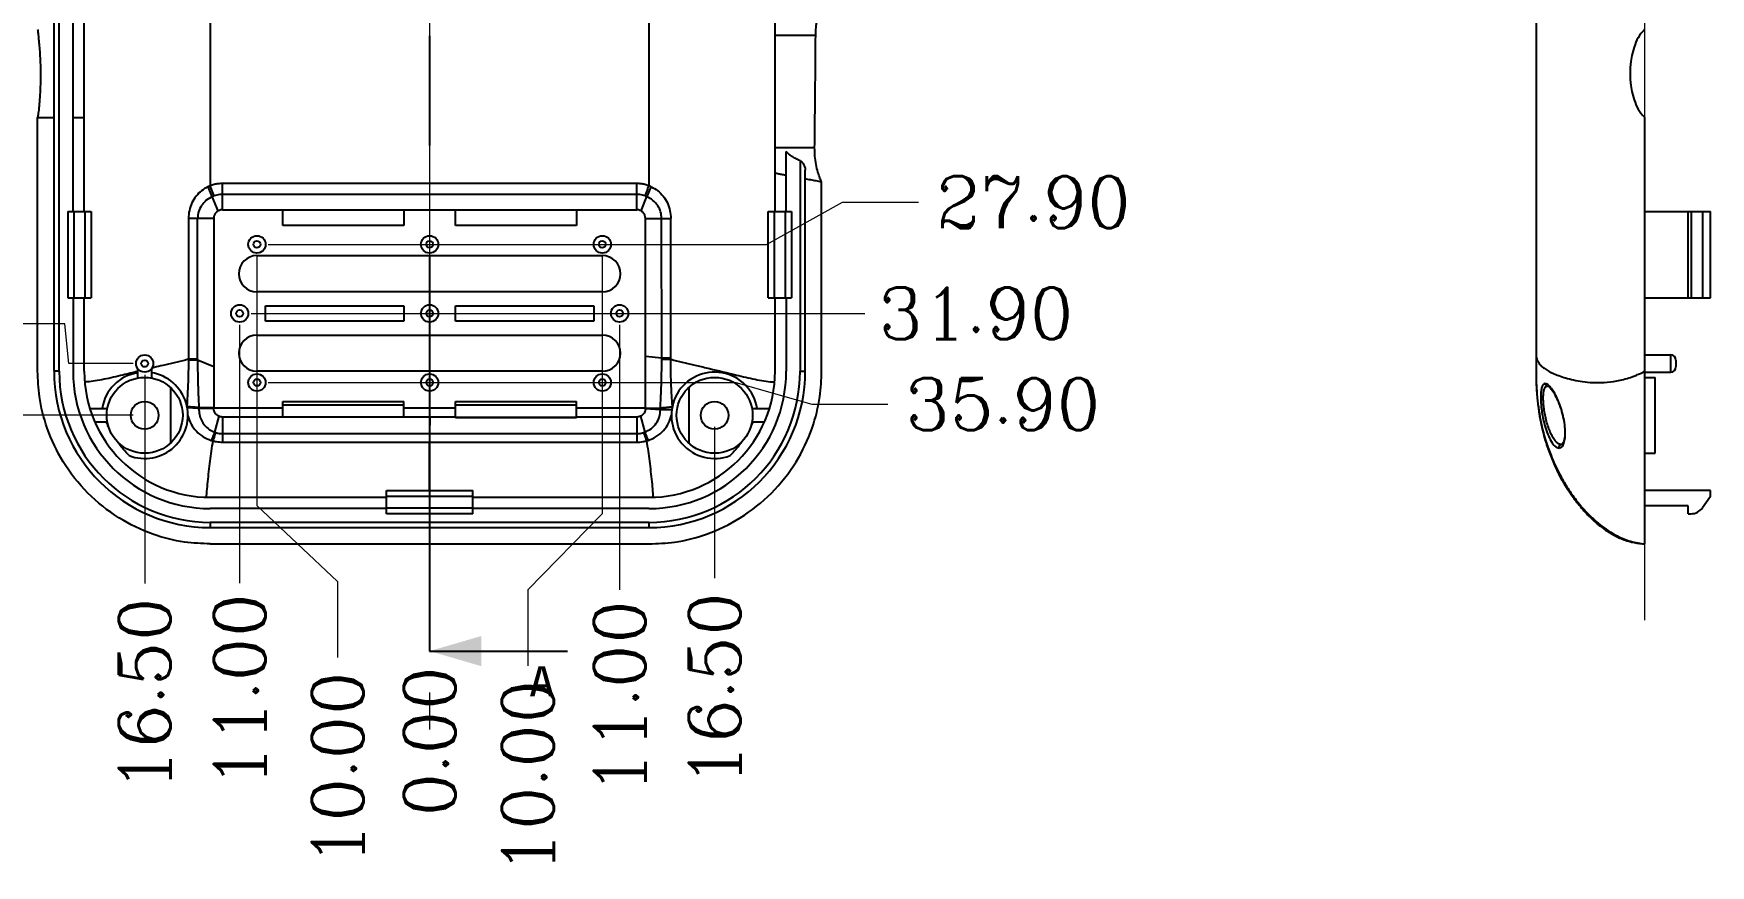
# Model space of a CAD drawing. Header units: millimetres. Extents: x -3610 to -2795, y 672 to 1276.
# Drawn here: x -3061.4 to -2964.3, y 792.9 to 841.1 of the extents above; entities that cross this region are included whole.
import ezdxf
from ezdxf.enums import TextEntityAlignment as Align

# ---------------------------------------------------------------- set-up
doc = ezdxf.new("R2010")
doc.units = ezdxf.units.MM
doc.header["$MEASUREMENT"] = 0
doc.linetypes.add('CENTER', pattern=[50.8, 31.75, -6.35, 6.35, -6.35])
doc.layers.add('DEFAULT_1', color=7, linetype='CENTER')
doc.layers.add('dim', color=7, linetype='Continuous')
doc.layers.add('moldbase', color=7, linetype='Continuous', lineweight=20)
doc.styles.add('ROMANC', font='romanc.shx', dxfattribs={"bigfont": 'gbcbig.shx'})
doc.styles.add('TEXTSTYLE_0', font='txt', dxfattribs={"width": 0.8})
doc.dimstyles.new('YanXiu', dxfattribs={"dimtxt": 3, "dimasz": 2.2, "dimexe": 0.66, "dimexo": 0.66, "dimgap": 0.66, "dimtad": 0, "dimzin": 1, "dimdsep": 46, "dimtxsty": 'ROMANC', "dimcen": 0, "dimclrd": 256, "dimclre": 3, "dimclrt": 3, "dimazin": 0, "dimtfac": 1, "dimtofl": 0, "dimtmove": 0, "dimatfit": 3, "dimfxl": 0, "dimlwd": 5, "dimlwe": 5, "dimarcsym": 0})

# ---------------------------------------------------------------- blocks, each defined once
blk = doc.blocks.new('*D15')
at = {"layer": 'Defpoints', "color": 0, "transparency": 16777216}
for p in [(-1542.297, -1453.834), (-1569.136, -1491.634), (-1558.797, -1491.634)]:
    blk.add_point(p, dxfattribs=at)
at = {"layer": 'dim', "color": 3, "lineweight": 5, "transparency": 16777216}
blk.add_line((-1559.457, -1491.634), (-1569.136, -1491.634), dxfattribs=at)
at = {"layer": 'dim', "color": 3, "transparency": 16777216, "insert": (-1575.796, -1491.634), "char_height": 3, "attachment_point": 5, "style": 'ROMANC'}
blk.add_mtext('37.80', dxfattribs=at)
blk = doc.blocks.new('*D16')
at = {"layer": 'Defpoints', "color": 0, "transparency": 16777216}
for p in [(-1542.297, -1453.834), (-1567.826, -1486.344), (-1558.797, -1488.634)]:
    blk.add_point(p, dxfattribs=at)
at = {"layer": 'dim', "color": 3, "lineweight": 5, "transparency": 16777216}
for p, q in [((-1563.426, -1486.344), (-1567.826, -1486.344)), ((-1563.197, -1488.634), (-1563.426, -1486.344)), ((-1559.457, -1488.634), (-1563.197, -1488.634))]:
    blk.add_line(p, q, dxfattribs=at)
at = {"layer": 'dim', "color": 3, "transparency": 16777216, "insert": (-1574.486, -1486.344), "char_height": 3, "attachment_point": 5, "style": 'ROMANC'}
blk.add_mtext('34.80', dxfattribs=at)
blk = doc.blocks.new('*D17')
at = {"layer": 'Defpoints', "color": 0, "transparency": 16777216}
for p in [(-1542.297, -1453.834), (-1558.797, -1488.634), (-1558.797, -1501.375)]:
    blk.add_point(p, dxfattribs=at)
at = {"layer": 'dim', "color": 3, "lineweight": 5, "transparency": 16777216}
blk.add_line((-1558.797, -1489.294), (-1558.797, -1501.375), dxfattribs=at)
at = {"layer": 'dim', "color": 3, "transparency": 16777216, "insert": (-1558.797, -1507.821), "char_height": 3, "attachment_point": 5, "rotation": 90, "style": 'ROMANC'}
blk.add_mtext('16.50', dxfattribs=at)
blk = doc.blocks.new('*D18')
at = {"layer": 'Defpoints', "color": 0, "transparency": 16777216}
for p in [(-1542.297, -1453.834), (-1552.297, -1481.734), (-1547.625, -1505.66)]:
    blk.add_point(p, dxfattribs=at)
at = {"layer": 'dim', "color": 3, "lineweight": 5, "transparency": 16777216}
for p, q in [((-1552.297, -1482.394), (-1552.297, -1496.86)), ((-1552.297, -1496.86), (-1547.625, -1501.26)), ((-1547.625, -1501.26), (-1547.625, -1505.66))]:
    blk.add_line(p, q, dxfattribs=at)
at = {"layer": 'dim', "color": 3, "transparency": 16777216, "insert": (-1547.625, -1512.106), "char_height": 3, "attachment_point": 5, "rotation": 90, "style": 'ROMANC'}
blk.add_mtext('10.00', dxfattribs=at)
blk = doc.blocks.new('*D19')
at = {"layer": 'Defpoints', "color": 0, "transparency": 16777216}
for p in [(-1542.297, -1453.834), (-1542.297, -1501.611), (-1542.297, -1505.291)]:
    blk.add_point(p, dxfattribs=at)
at = {"layer": 'dim', "color": 3, "lineweight": 5, "transparency": 16777216}
blk.add_line((-1542.297, -1502.271), (-1542.297, -1505.291), dxfattribs=at)
at = {"layer": 'dim', "color": 3, "transparency": 16777216, "insert": (-1542.297, -1510.522), "char_height": 3, "attachment_point": 5, "rotation": 90, "style": 'ROMANC'}
blk.add_mtext('0.00', dxfattribs=at)
blk = doc.blocks.new('*D20')
at = {"layer": 'Defpoints', "color": 0, "transparency": 16777216}
for p in [(-1542.297, -1453.834), (-1553.297, -1485.734), (-1553.297, -1501.35)]:
    blk.add_point(p, dxfattribs=at)
at = {"layer": 'dim', "color": 3, "lineweight": 5, "transparency": 16777216}
blk.add_line((-1553.297, -1486.394), (-1553.297, -1501.35), dxfattribs=at)
at = {"layer": 'dim', "color": 3, "transparency": 16777216, "insert": (-1553.297, -1507.581), "char_height": 3, "attachment_point": 5, "rotation": 90, "style": 'ROMANC'}
blk.add_mtext('11.00', dxfattribs=at)
blk = doc.blocks.new('*D21')
at = {"layer": 'Defpoints', "color": 0, "transparency": 16777216}
for p in [(-1542.297, -1453.834), (-1532.297, -1481.734), (-1536.609, -1506.148)]:
    blk.add_point(p, dxfattribs=at)
at = {"layer": 'dim', "color": 3, "lineweight": 5, "transparency": 16777216}
for p, q in [((-1532.297, -1482.394), (-1532.297, -1497.348)), ((-1532.297, -1497.348), (-1536.609, -1501.748)), ((-1536.609, -1501.748), (-1536.609, -1506.148))]:
    blk.add_line(p, q, dxfattribs=at)
at = {"layer": 'dim', "color": 3, "transparency": 16777216, "insert": (-1536.609, -1512.594), "char_height": 3, "attachment_point": 5, "rotation": 90, "style": 'ROMANC'}
blk.add_mtext('10.00', dxfattribs=at)
blk = doc.blocks.new('*D22')
at = {"layer": 'Defpoints', "color": 0, "transparency": 16777216}
for p in [(-1542.297, -1453.834), (-1531.297, -1485.734), (-1531.297, -1501.744)]:
    blk.add_point(p, dxfattribs=at)
at = {"layer": 'dim', "color": 3, "lineweight": 5, "transparency": 16777216}
blk.add_line((-1531.297, -1486.394), (-1531.297, -1501.744), dxfattribs=at)
at = {"layer": 'dim', "color": 3, "transparency": 16777216, "insert": (-1531.297, -1507.975), "char_height": 3, "attachment_point": 5, "rotation": 90, "style": 'ROMANC'}
blk.add_mtext('11.00', dxfattribs=at)
blk = doc.blocks.new('*D23')
at = {"layer": 'Defpoints', "color": 0, "transparency": 16777216}
for p in [(-1542.297, -1453.834), (-1525.797, -1491.634), (-1525.797, -1501.073)]:
    blk.add_point(p, dxfattribs=at)
at = {"layer": 'dim', "color": 3, "lineweight": 5, "transparency": 16777216}
blk.add_line((-1525.797, -1492.294), (-1525.797, -1501.073), dxfattribs=at)
at = {"layer": 'dim', "color": 3, "transparency": 16777216, "insert": (-1525.797, -1507.519), "char_height": 3, "attachment_point": 5, "rotation": 90, "style": 'ROMANC'}
blk.add_mtext('16.50', dxfattribs=at)
blk = doc.blocks.new('*D24')
at = {"layer": 'Defpoints', "color": 0, "transparency": 16777216}
for p in [(-1542.297, -1453.834), (-1513.989, -1479.293), (-1552.297, -1481.734)]:
    blk.add_point(p, dxfattribs=at)
at = {"layer": 'dim', "color": 3, "lineweight": 5, "transparency": 16777216}
for p, q in [((-1522.789, -1481.734), (-1518.389, -1479.293)), ((-1518.389, -1479.293), (-1513.989, -1479.293)), ((-1551.637, -1481.734), (-1522.789, -1481.734))]:
    blk.add_line(p, q, dxfattribs=at)
at = {"layer": 'dim', "color": 3, "transparency": 16777216, "insert": (-1507.329, -1479.293), "char_height": 3, "attachment_point": 5, "style": 'ROMANC'}
blk.add_mtext('27.90', dxfattribs=at)
blk = doc.blocks.new('*D25')
at = {"layer": 'Defpoints', "color": 0, "transparency": 16777216}
for p in [(-1542.297, -1453.834), (-1553.297, -1485.734), (-1517.1, -1485.734)]:
    blk.add_point(p, dxfattribs=at)
at = {"layer": 'dim', "color": 3, "lineweight": 5, "transparency": 16777216}
blk.add_line((-1552.637, -1485.734), (-1517.1, -1485.734), dxfattribs=at)
at = {"layer": 'dim', "color": 3, "transparency": 16777216, "insert": (-1510.654, -1485.734), "char_height": 3, "attachment_point": 5, "style": 'ROMANC'}
blk.add_mtext('31.90', dxfattribs=at)
blk = doc.blocks.new('*D26')
at = {"layer": 'Defpoints', "color": 0, "transparency": 16777216}
for p in [(-1542.297, -1453.834), (-1552.297, -1489.734), (-1515.757, -1490.991)]:
    blk.add_point(p, dxfattribs=at)
at = {"layer": 'dim', "color": 3, "lineweight": 5, "transparency": 16777216}
for p, q in [((-1551.637, -1489.734), (-1524.557, -1489.734)), ((-1524.557, -1489.734), (-1520.157, -1490.991)), ((-1520.157, -1490.991), (-1515.757, -1490.991))]:
    blk.add_line(p, q, dxfattribs=at)
at = {"layer": 'dim', "color": 3, "transparency": 16777216, "insert": (-1509.097, -1490.991), "char_height": 3, "attachment_point": 5, "style": 'ROMANC'}
blk.add_mtext('35.90', dxfattribs=at)

msp = doc.modelspace()

# ---------------------------------------------------------------- linework, layer by layer
at = {"color": 7, "linetype": 'Continuous'}
for p, q in [((-3060.198, 839.501), (-3060.198, 892.059)), ((-3059.898, 821.559), (-3059.898, 892.059)), ((-3051.148, 881.31), (-3051.148, 832.308)), ((-3025.748, 881.31), (-3025.748, 832.308)), ((-3059.098, 830.809), (-3059.098, 877.809)), ((-2974.381, 851.487), (-2974.381, 821.559)), ((-3058.448, 830.809), (-3058.448, 845.109)), ((-3018.448, 830.809), (-3018.448, 845.109)), ((-3016.092, 841.009), (-3018.448, 841.009)), ((-3060.198, 821.559), (-3060.198, 838.118)), ((-3061.148, 836.259), (-3060.198, 836.259)), ((-3061.148, 821.559), (-3061.148, 836.259)), ((-3059.098, 836.259), (-3058.448, 836.259)), ((-2968.081, 811.559), (-2968.081, 836.259)), ((-3016.153, 834.509), (-3018.448, 834.509)), ((-3017.798, 830.809), (-3017.798, 834.286)), ((-3016.998, 833.765), (-3016.998, 821.559)), ((-3016.698, 821.559), (-3016.698, 833.212)), ((-3050.448, 830.909), (-3050.448, 832.434)), ((-3026.448, 832.434), (-3050.448, 832.434)), ((-3026.448, 830.909), (-3026.448, 832.434)), ((-3015.748, 821.559), (-3015.748, 832.522)), ((-3050.696, 830.843), (-3051.032, 831.674)), ((-3026.448, 831.801), (-3050.448, 831.801)), ((-3026.199, 830.843), (-3025.863, 831.674)), ((-3059.398, 830.809), (-3059.398, 825.809)), ((-3059.398, 830.809), (-3058.048, 830.809)), ((-3059.056, 830.809), (-3059.056, 825.809)), ((-3058.398, 825.809), (-3058.398, 830.809)), ((-3058.048, 830.809), (-3058.048, 825.809)), ((-3051.888, 822.252), (-3051.882, 830.409)), ((-3050.948, 830.409), (-3051.882, 830.409)), ((-3050.448, 830.909), (-3026.448, 830.909)), ((-3046.948, 830.009), (-3046.948, 830.909)), ((-3039.948, 830.909), (-3039.948, 830.009)), ((-3036.948, 830.009), (-3036.948, 830.909)), ((-3029.948, 830.909), (-3029.948, 830.009)), ((-3025.948, 830.409), (-3024.483, 830.41)), ((-3025.007, 822.255), (-3025.013, 830.409)), ((-3018.848, 825.809), (-3018.848, 830.809)), ((-3018.848, 830.809), (-3017.498, 830.809)), ((-3018.498, 830.809), (-3018.498, 825.809)), ((-3017.839, 825.809), (-3017.839, 830.809)), ((-3017.498, 830.809), (-3017.498, 825.809)), ((-2968.081, 830.809), (-2964.281, 830.809)), ((-2965.581, 825.809), (-2965.581, 830.809)), ((-2965.397, 830.809), (-2965.397, 825.809)), ((-2964.742, 830.809), (-2964.742, 825.809)), ((-2964.281, 825.809), (-2964.281, 830.809)), ((-3039.948, 830.009), (-3046.948, 830.009)), ((-3029.948, 830.009), (-3036.948, 830.009)), ((-3048.448, 828.259), (-3028.448, 828.259)), ((-3059.398, 825.809), (-3058.048, 825.809)), ((-3059.098, 825.809), (-3059.098, 821.559)), ((-3058.448, 821.559), (-3058.448, 825.809)), ((-3028.448, 826.159), (-3048.448, 826.159)), ((-3018.848, 825.809), (-3017.498, 825.809)), ((-3018.448, 821.559), (-3018.448, 825.809)), ((-3017.798, 825.809), (-3017.798, 821.559)), ((-2968.081, 825.809), (-2964.281, 825.809)), ((-3047.948, 824.459), (-3047.948, 825.359)), ((-3047.948, 825.359), (-3039.948, 825.359)), ((-3039.948, 824.459), (-3047.948, 824.459)), ((-3039.948, 825.359), (-3039.948, 824.459)), ((-3036.948, 824.459), (-3036.948, 825.359)), ((-3036.948, 825.359), (-3028.948, 825.359)), ((-3028.948, 824.459), (-3036.948, 824.459)), ((-3028.948, 825.359), (-3028.948, 824.459)), ((-3048.448, 823.659), (-3028.448, 823.659)), ((-2968.081, 822.509), (-2966.581, 822.509)), ((-2966.581, 821.509), (-2966.581, 822.509)), ((-3059.898, 821.559), (-3060.198, 821.559)), ((-3055.348, 821.173), (-3055.348, 821.709)), ((-3054.548, 821.709), (-3054.548, 821.173)), ((-3050.948, 821.812), (-3051.889, 822.207)), ((-3028.448, 821.559), (-3048.448, 821.559)), ((-3025.948, 822.428), (-3025.007, 822.34)), ((-3025.007, 822.255), (-3024.491, 822.254)), ((-3016.998, 821.559), (-3016.698, 821.559)), ((-2968.081, 821.509), (-2966.581, 821.509)), ((-2966.281, 822.209), (-2966.281, 821.809)), ((-3053.448, 820.619), (-3053.448, 817.4)), ((-3023.448, 820.619), (-3023.448, 817.4)), ((-2968.081, 821.209), (-2967.481, 821.209)), ((-2967.481, 816.809), (-2967.481, 821.209)), ((-3046.948, 818.909), (-3046.948, 819.809)), ((-3046.948, 819.809), (-3039.948, 819.809)), ((-3046.948, 819.609), (-3039.948, 819.609)), ((-3039.948, 818.909), (-3039.948, 819.809)), ((-3036.948, 818.872), (-3036.948, 819.809)), ((-3036.948, 819.809), (-3029.948, 819.809)), ((-3036.948, 819.609), (-3029.948, 819.609)), ((-3029.948, 818.872), (-3029.948, 819.809)), ((-3058.124, 819.409), (-3057.111, 819.409)), ((-3057.111, 818.609), (-3057.808, 818.609)), ((-3050.948, 819.409), (-3051.808, 819.409)), ((-3050.948, 819.44), (-3051.805, 819.467)), ((-3050.948, 819.409), (-3050.948, 819.44)), ((-3050.948, 819.44), (-3046.948, 819.44)), ((-3050.652, 818.953), (-3050.898, 818.029)), ((-3050.448, 818.909), (-3050.448, 817.948)), ((-3036.948, 818.909), (-3050.448, 818.909)), ((-3039.948, 819.44), (-3036.948, 819.44)), ((-3038.442, 818.909), (-3038.446, 817.948)), ((-3029.948, 819.44), (-3025.948, 819.44)), ((-3026.448, 818.909), (-3029.948, 818.909)), ((-3026.448, 818.909), (-3026.448, 817.948)), ((-3026.228, 818.96), (-3025.994, 818.03)), ((-3025.948, 819.44), (-3025.948, 819.409)), ((-3025.948, 819.44), (-3025.091, 819.418)), ((-3025.948, 819.409), (-3025.086, 819.343)), ((-3019.784, 819.409), (-3018.771, 819.409)), ((-3019.087, 818.609), (-3019.784, 818.609)), ((-3050.448, 817.948), (-3038.446, 817.949)), ((-3038.446, 817.949), (-3026.448, 817.948)), ((-2972.915, 817.309), (-2972.919, 817.309)), ((-2968.081, 816.809), (-2967.481, 816.809)), ((-3051.148, 814.259), (-3040.948, 814.259)), ((-3040.948, 813.309), (-3040.948, 814.659)), ((-3040.948, 814.659), (-3035.948, 814.659)), ((-3035.948, 814.309), (-3040.948, 814.309)), ((-3035.948, 813.309), (-3035.948, 814.659)), ((-3035.948, 814.259), (-3025.748, 814.259)), ((-2964.281, 814.659), (-2968.081, 814.659)), ((-2965.581, 813.759), (-2968.081, 813.759)), ((-2965.581, 813.309), (-2965.581, 813.759)), ((-2964.281, 814.309), (-2964.742, 813.651)), ((-2964.281, 814.309), (-2964.281, 814.659)), ((-3040.948, 813.609), (-3051.148, 813.609)), ((-3051.148, 812.809), (-3051.148, 812.509)), ((-3025.748, 812.809), (-3051.148, 812.809)), ((-3040.948, 813.651), (-3035.948, 813.651)), ((-3035.948, 813.309), (-3040.948, 813.309)), ((-3025.748, 813.609), (-3035.948, 813.609)), ((-3025.748, 812.809), (-3025.748, 812.509)), ((-2965.581, 813.309), (-2965.397, 813.309)), ((-3051.148, 812.509), (-3025.748, 812.509)), ((-3051.148, 811.559), (-3025.748, 811.559)), ((-2968.224, 811.567), (-2968.081, 811.559)), ((-2968.081, 811.559), (-2968.083, 811.559)), ((-3038.448, 805.353), (-3030.467, 805.353))]:
    msp.add_line(p, q, dxfattribs=at)
for centre, radius in [((-3048.448, 828.909), 0.5), ((-3038.448, 828.909), 0.5), ((-3028.448, 828.909), 0.5), ((-3048.448, 828.909), 0.2), ((-3038.448, 828.909), 0.2), ((-3028.448, 828.909), 0.2), ((-3049.448, 824.909), 0.5), ((-3038.448, 824.909), 0.5), ((-3027.448, 824.909), 0.5), ((-3049.448, 824.909), 0.2), ((-3038.448, 824.909), 0.2), ((-3027.448, 824.909), 0.2), ((-3054.948, 822.009), 0.5), ((-3054.948, 822.009), 0.2), ((-3054.948, 819.009), 2.2), ((-3048.448, 820.909), 0.5), ((-3048.448, 820.909), 0.2), ((-3038.448, 820.909), 0.5), ((-3038.448, 820.909), 0.2), ((-3028.448, 820.909), 0.5), ((-3028.448, 820.909), 0.2), ((-3021.948, 819.009), 2.2), ((-3054.948, 819.009), 0.8), ((-3021.948, 819.009), 0.8)]:
    msp.add_circle(centre, radius, dxfattribs=at)
for centre, radius, start, end in [((-3048.448, 827.209), 1.05, 90, 270), ((-3028.448, 827.209), 1.05, 270, 90), ((-3048.448, 822.609), 1.05, 90, 270), ((-3028.448, 822.609), 1.05, 270, 90), ((-2966.581, 822.209), 0.3, 0, 89.99471), ((-3051.148, 821.559), 9.05, 180, 270), ((-3051.148, 821.559), 8.75, 180.00001, 269.99999), ((-3051.148, 821.559), 7.95, 180, 270), ((-3051.148, 821.559), 7.3, 180, 270), ((-3025.748, 821.559), 8.75, 270.00001, 359.99999), ((-3025.748, 821.559), 9.05, 270, 0), ((-3025.748, 821.559), 7.95, 270, 0), ((-3025.748, 821.559), 7.3, 270, 0), ((-3021.948, 819.009), 2.5, 9.2069, 291.20841), ((-2966.581, 821.809), 0.3, 270.00529, 0), ((-3054.948, 819.009), 2.5, 99.2069, 170.7931), ((-3054.948, 819.009), 2.5, 248.79159, 80.7931), ((-2965.397, 814.109), 0.8, 270, 325.00798)]:
    msp.add_arc(centre, radius, start, end, dxfattribs=at)
for points in [[(-3016.092, 841.009), (-3016.068, 841.473), (-3016.015, 841.889), (-3015.943, 842.259), (-3015.865, 842.574), (-3015.796, 842.824), (-3015.748, 842.997)], [(-3061.148, 841.36), (-3061.121, 841.118), (-3061.088, 840.801), (-3061.052, 840.414), (-3061.019, 839.959), (-3060.994, 839.436), (-3060.981, 838.842), (-3060.986, 838.188), (-3061.012, 837.561), (-3061.052, 837.029), (-3061.1, 836.591), (-3061.148, 836.259)], [(-3016.153, 834.509), (-3016.131, 836.595), (-3016.111, 838.761), (-3016.092, 841.009)], [(-2968.081, 841.36), (-2968.218, 841.224), (-2968.741, 840.198), (-2968.741, 837.42), (-2968.218, 836.395), (-2968.081, 836.259)], [(-3060.198, 838.118), (-3060.195, 838.574), (-3060.195, 839.045), (-3060.198, 839.501)], [(-3016.998, 833.765), (-3017.245, 833.882), (-3017.465, 834.005), (-3017.652, 834.137), (-3017.798, 834.286)], [(-3015.748, 832.522), (-3015.849, 832.748), (-3015.965, 833.095), (-3016.068, 833.533), (-3016.135, 834.023), (-3016.153, 834.509)], [(-3016.998, 833.765), (-3016.933, 833.722), (-3016.877, 833.661), (-3016.826, 833.588), (-3016.78, 833.506), (-3016.74, 833.415), (-3016.71, 833.317), (-3016.698, 833.212)], [(-3051.285, 832.248), (-3051.656, 832.014), (-3051.97, 831.698), (-3052.21, 831.313), (-3052.362, 830.873), (-3052.413, 830.41)], [(-3051.148, 832.308), (-3051.194, 832.289), (-3051.24, 832.269), (-3051.285, 832.248)], [(-3051.032, 831.674), (-3051.115, 831.862), (-3051.199, 832.054), (-3051.285, 832.248)], [(-3050.448, 832.434), (-3050.685, 832.42), (-3050.92, 832.378), (-3051.148, 832.308)], [(-3050.929, 831.715), (-3051, 831.909), (-3051.074, 832.107), (-3051.148, 832.308)], [(-3025.748, 832.308), (-3025.984, 832.38), (-3026.215, 832.42), (-3026.448, 832.434)], [(-3025.966, 831.715), (-3025.895, 831.909), (-3025.822, 832.107), (-3025.748, 832.308)], [(-3025.863, 831.674), (-3025.78, 831.862), (-3025.696, 832.054), (-3025.61, 832.248)], [(-3025.61, 832.248), (-3025.655, 832.269), (-3025.701, 832.289), (-3025.748, 832.308)], [(-3025.61, 832.248), (-3025.241, 832.015), (-3024.924, 831.697), (-3024.682, 831.306), (-3024.531, 830.861), (-3024.482, 830.41)], [(-3017.798, 832.903), (-3018.015, 832.944), (-3018.232, 832.985), (-3018.448, 833.026)], [(-3015.748, 832.522), (-3016.066, 832.581), (-3016.383, 832.639), (-3016.698, 832.698)], [(-3051.032, 831.674), (-3051.379, 831.461), (-3051.649, 831.163), (-3051.823, 830.799), (-3051.882, 830.409)], [(-3050.929, 831.715), (-3050.964, 831.702), (-3050.999, 831.689), (-3051.032, 831.674)], [(-3050.448, 831.801), (-3050.605, 831.792), (-3050.769, 831.764), (-3050.929, 831.715)], [(-3025.966, 831.715), (-3026.125, 831.763), (-3026.282, 831.791), (-3026.448, 831.801)], [(-3025.863, 831.674), (-3025.896, 831.689), (-3025.931, 831.702), (-3025.966, 831.715)], [(-3025.013, 830.409), (-3025.07, 830.791), (-3025.243, 831.159), (-3025.514, 831.459), (-3025.863, 831.674)], [(-3051.882, 830.409), (-3052.054, 830.41), (-3052.232, 830.41), (-3052.413, 830.41)], [(-3052.413, 830.41), (-3052.411, 828.339), (-3052.409, 826.292), (-3052.407, 824.204), (-3052.405, 822.254)], [(-3050.696, 830.843), (-3050.833, 830.728), (-3050.917, 830.583), (-3050.948, 830.409)], [(-3050.948, 830.409), (-3050.948, 829.837), (-3050.948, 829.263), (-3050.948, 828.689), (-3050.948, 828.118), (-3050.948, 827.544), (-3050.948, 826.941), (-3050.948, 826.278), (-3050.948, 825.525), (-3050.948, 824.683), (-3050.948, 823.771), (-3050.948, 822.808), (-3050.948, 821.812)], [(-3050.448, 830.909), (-3050.536, 830.902), (-3050.618, 830.88), (-3050.696, 830.843)], [(-3026.199, 830.843), (-3026.277, 830.88), (-3026.359, 830.902), (-3026.448, 830.909)], [(-3025.948, 830.409), (-3025.978, 830.583), (-3026.062, 830.729), (-3026.199, 830.843)], [(-3025.948, 822.428), (-3025.948, 823.374), (-3025.948, 824.288), (-3025.948, 825.149), (-3025.948, 825.939), (-3025.948, 826.635), (-3025.948, 827.243), (-3025.948, 827.791), (-3025.948, 828.312), (-3025.948, 828.834), (-3025.948, 829.36), (-3025.948, 829.887), (-3025.948, 830.409)], [(-3024.49, 822.342), (-3024.489, 823.703), (-3024.487, 825.144), (-3024.486, 826.707), (-3024.484, 828.461), (-3024.482, 830.41)], [(-2974.381, 822.559), (-2974.377, 822.468), (-2974.364, 822.379), (-2974.312, 822.207), (-2974.221, 822.043), (-2974.088, 821.885), (-2973.911, 821.733), (-2973.684, 821.587), (-2973.405, 821.446), (-2973.068, 821.309), (-2972.671, 821.178), (-2972.211, 821.059), (-2971.687, 820.964), (-2971.097, 820.908), (-2970.438, 820.912), (-2969.71, 821.002), (-2968.918, 821.208), (-2968.724, 821.277)], [(-3051.148, 811.559), (-3052.634, 811.67), (-3054.478, 812.13), (-3056.436, 813.072), (-3058.24, 814.509), (-3059.664, 816.319), (-3060.591, 818.271), (-3061.04, 820.099), (-3061.148, 821.559)], [(-3055.364, 821.546), (-3055.789, 821.444), (-3056.221, 821.34), (-3056.761, 821.211), (-3057.291, 821.094), (-3057.808, 820.999), (-3058.293, 820.943), (-3058.386, 820.937)], [(-3055.347, 821.55), (-3055.364, 821.546)], [(-3054.393, 821.779), (-3054.521, 821.748)], [(-3052.405, 822.254), (-3052.581, 822.212), (-3053.896, 821.897), (-3054.393, 821.779)], [(-3052.405, 822.213), (-3052.417, 821.682), (-3052.431, 821.173), (-3052.449, 820.673), (-3052.474, 820.138), (-3052.505, 819.544)], [(-3052.405, 822.254), (-3052.405, 822.24), (-3052.405, 822.227), (-3052.405, 822.213)], [(-3051.889, 822.207), (-3052.057, 822.209), (-3052.23, 822.211), (-3052.405, 822.213)], [(-3051.888, 822.252), (-3052.057, 822.252), (-3052.23, 822.253), (-3052.404, 822.254)], [(-3051.888, 822.252), (-3051.888, 822.237), (-3051.888, 822.222), (-3051.889, 822.207)], [(-3051.889, 822.207), (-3051.875, 821.22), (-3051.847, 820.308), (-3051.805, 819.467)], [(-3050.948, 821.812), (-3050.948, 821.061), (-3050.948, 820.271), (-3050.948, 819.44)], [(-3025.948, 819.44), (-3025.948, 820.452), (-3025.948, 821.449), (-3025.948, 822.428)], [(-3025.748, 811.559), (-3024.261, 811.67), (-3022.417, 812.13), (-3020.459, 813.072), (-3018.655, 814.509), (-3017.231, 816.319), (-3016.304, 818.271), (-3015.855, 820.099), (-3015.748, 821.559)], [(-3025.091, 819.418), (-3025.047, 820.274), (-3025.017, 821.22), (-3025.007, 822.255)], [(-3025.007, 822.34), (-3024.838, 822.341), (-3024.666, 822.342), (-3024.49, 822.342)], [(-3024.492, 822.254), (-3024.491, 822.284), (-3024.49, 822.313), (-3024.49, 822.342)], [(-3024.393, 819.531), (-3024.429, 820.148), (-3024.457, 820.703), (-3024.474, 821.216), (-3024.484, 821.729), (-3024.491, 822.254)], [(-3024.491, 822.254), (-3024.314, 822.212), (-3022.999, 821.898), (-3022.25, 821.718)], [(-3022.25, 821.718), (-3020.674, 821.34), (-3019.604, 821.094), (-3019.087, 820.999), (-3018.602, 820.943), (-3018.509, 820.938)], [(-2974.381, 821.559), (-2974.364, 820.794), (-2974.311, 820.037), (-2974.085, 818.549), (-2973.675, 817.092), (-2973.05, 815.663), (-2972.648, 814.959), (-2972.183, 814.272), (-2971.654, 813.614), (-2971.062, 813.006), (-2969.683, 812.027), (-2969.299, 811.853), (-2968.903, 811.715), (-2968.495, 811.616), (-2968.081, 811.559)], [(-2974.381, 821.559), (-2974.367, 820.858), (-2974.31, 819.998), (-2974.24, 819.398)], [(-2968.606, 821.323), (-2968.504, 821.364), (-2968.081, 821.559)], [(-3058.386, 820.937), (-3058.421, 820.936)], [(-3018.509, 820.938), (-3018.474, 820.936)], [(-2973.853, 820.849), (-2973.97, 820.792), (-2974.046, 820.643), (-2974.091, 820.424), (-2974.109, 820.148), (-2974.103, 819.828), (-2974.075, 819.478), (-2974.023, 819.101), (-2973.94, 818.683), (-2973.817, 818.23), (-2973.649, 817.784), (-2973.45, 817.419), (-2973.244, 817.187), (-2973.049, 817.108)], [(-2972.915, 817.309), (-2972.94, 817.311), (-2972.99, 817.321), (-2973.046, 817.344), (-2973.111, 817.383), (-2973.184, 817.445), (-2973.266, 817.533), (-2973.357, 817.656), (-2973.455, 817.819), (-2973.559, 818.034), (-2973.667, 818.308), (-2973.773, 818.653), (-2973.86, 819.027), (-2973.917, 819.374), (-2973.95, 819.693), (-2973.962, 819.986), (-2973.953, 820.242), (-2973.922, 820.441), (-2973.878, 820.577), (-2973.825, 820.657), (-2973.767, 820.698), (-2973.709, 820.709)], [(-2973.709, 820.709), (-2973.718, 820.71), (-2973.756, 820.717), (-2973.79, 820.735), (-2973.817, 820.759), (-2973.827, 820.772), (-2973.835, 820.786), (-2973.842, 820.801), (-2973.848, 820.817), (-2973.853, 820.849)], [(-2973.587, 820.687), (-2973.734, 820.811), (-2973.853, 820.849)], [(-2973.703, 820.708), (-2973.639, 820.673), (-2973.46, 820.477), (-2973.267, 820.165), (-2973.079, 819.759), (-2972.916, 819.293), (-2972.795, 818.805), (-2972.726, 818.339), (-2972.712, 817.933), (-2972.746, 817.618), (-2972.813, 817.41), (-2972.883, 817.32), (-2972.919, 817.31)], [(-2972.766, 817.394), (-2972.701, 817.716), (-2972.691, 818.124), (-2972.739, 818.592), (-2972.843, 819.097), (-2973.001, 819.609), (-2973.2, 820.082), (-2973.407, 820.451), (-2973.587, 820.687)], [(-2968.724, 821.277), (-2968.711, 821.282)], [(-2968.711, 821.282), (-2968.606, 821.323)], [(-3057.053, 818.371), (-3057.091, 818.45), (-3057.127, 818.529), (-3057.155, 818.59)], [(-3052.5, 819.517), (-3052.244, 819.508), (-3052.013, 819.488), (-3051.805, 819.467)], [(-3051.808, 819.409), (-3052.025, 819.425), (-3052.252, 819.437), (-3052.486, 819.444)], [(-3052.448, 818.987), (-3052.259, 818.505), (-3051.956, 818.091), (-3051.558, 817.767), (-3051.09, 817.552)], [(-3051.805, 819.467), (-3051.807, 819.448), (-3051.808, 819.428), (-3051.808, 819.409)], [(-3051.808, 819.409), (-3051.78, 819.06), (-3051.665, 818.721), (-3051.468, 818.424), (-3051.205, 818.188), (-3050.898, 818.029)], [(-3050.652, 818.953), (-3050.808, 819.062), (-3050.91, 819.22), (-3050.948, 819.409)], [(-3050.448, 818.909), (-3050.52, 818.914), (-3050.587, 818.928), (-3050.652, 818.953)], [(-3036.948, 818.909), (-3034.774, 818.909), (-3032.447, 818.909), (-3029.948, 818.909)], [(-3029.948, 818.872), (-3032.097, 818.872), (-3034.454, 818.872), (-3036.948, 818.872)], [(-3026.228, 818.96), (-3026.298, 818.932), (-3026.371, 818.915), (-3026.448, 818.909)], [(-3025.948, 819.409), (-3025.983, 819.223), (-3026.078, 819.072), (-3026.228, 818.96)], [(-3025.994, 818.03), (-3025.629, 818.232), (-3025.331, 818.546), (-3025.146, 818.934), (-3025.086, 819.343)], [(-3025.801, 817.554), (-3025.322, 817.778), (-3024.906, 818.128), (-3024.607, 818.561), (-3024.447, 819.027)], [(-3024.402, 819.485), (-3024.659, 819.463), (-3024.89, 819.439), (-3025.091, 819.418)], [(-3025.086, 819.343), (-3025.086, 819.369), (-3025.086, 819.396), (-3025.091, 819.418)], [(-3025.086, 819.343), (-3024.874, 819.349), (-3024.652, 819.35), (-3024.425, 819.346)], [(-3019.732, 818.609), (-3019.768, 818.529)], [(-2974.247, 819.451), (-2974.226, 819.299)], [(-2974.247, 819.451), (-2974.24, 819.398)], [(-2974.24, 819.398), (-2974.236, 819.369)], [(-2974.24, 819.398), (-2974.236, 819.369)], [(-2974.236, 819.369), (-2974.226, 819.299)], [(-2974.236, 819.369), (-2974.199, 819.124), (-2974.029, 818.25), (-2973.8, 817.407), (-2973.513, 816.599), (-2973.172, 815.828), (-2972.779, 815.099), (-2972.557, 814.736)], [(-2974.226, 819.299), (-2974.067, 818.419), (-2973.83, 817.505)], [(-2974.226, 819.299), (-2974.199, 819.124), (-2974.029, 818.25), (-2973.83, 817.505)], [(-3050.898, 818.029), (-3050.961, 817.879), (-3051.025, 817.72), (-3051.09, 817.552)], [(-3050.831, 818.007), (-3050.888, 817.856), (-3050.946, 817.695), (-3051.005, 817.527)], [(-3050.898, 818.029), (-3050.876, 818.022), (-3050.854, 818.014), (-3050.831, 818.007)], [(-3050.831, 818.007), (-3050.705, 817.974), (-3050.581, 817.955), (-3050.448, 817.948)], [(-3050.448, 817.948), (-3050.447, 817.792), (-3050.446, 817.628), (-3050.445, 817.456)], [(-3038.446, 817.949), (-3038.447, 817.793), (-3038.447, 817.628), (-3038.448, 817.455)], [(-3026.448, 817.948), (-3026.449, 817.792), (-3026.45, 817.628), (-3026.45, 817.456)], [(-3026.448, 817.948), (-3026.32, 817.954), (-3026.197, 817.973), (-3026.065, 818.007)], [(-3026.065, 818.007), (-3026.041, 818.014), (-3026.017, 818.022), (-3025.994, 818.03)], [(-3026.065, 818.007), (-3026.008, 817.856), (-3025.949, 817.696), (-3025.89, 817.528)], [(-3025.994, 818.03), (-3025.931, 817.88), (-3025.866, 817.721), (-3025.801, 817.554)], [(-3019.768, 818.529), (-3019.804, 818.45), (-3019.842, 818.371)], [(-3055.852, 816.679), (-3056.086, 816.927), (-3056.308, 817.191), (-3056.516, 817.466)], [(-3051.005, 817.527), (-3051.095, 816.94), (-3051.174, 816.359), (-3051.31, 815.16), (-3051.361, 814.605), (-3051.384, 814.279)], [(-3051.09, 817.552), (-3051.062, 817.543), (-3051.034, 817.535), (-3051.005, 817.527)], [(-3051.005, 817.527), (-3050.813, 817.487), (-3050.629, 817.464), (-3050.446, 817.456)], [(-3050.446, 817.456), (-3048.487, 817.456), (-3046.301, 817.456), (-3043.897, 817.456), (-3041.27, 817.456), (-3038.448, 817.455)], [(-3038.448, 817.455), (-3035.609, 817.456), (-3032.959, 817.456), (-3030.555, 817.456), (-3028.392, 817.456), (-3026.448, 817.456)], [(-3038.448, 814.659), (-3038.448, 815.467), (-3038.448, 816.419), (-3038.448, 817.455)], [(-3026.448, 817.456), (-3026.271, 817.463), (-3026.084, 817.487), (-3025.89, 817.528)], [(-3025.89, 817.528), (-3025.86, 817.536), (-3025.83, 817.545), (-3025.801, 817.554)], [(-3025.89, 817.528), (-3025.8, 816.94), (-3025.721, 816.359), (-3025.585, 815.16), (-3025.534, 814.605), (-3025.511, 814.279)], [(-3020.38, 817.466), (-3020.587, 817.191), (-3020.809, 816.927), (-3021.043, 816.679)], [(-2973.83, 817.505), (-2973.812, 817.446)], [(-2973.83, 817.505), (-2973.812, 817.446)], [(-2973.812, 817.446), (-2973.214, 815.916)], [(-2972.919, 817.309), (-2972.952, 817.304), (-2972.985, 817.29), (-2973.012, 817.269), (-2973.022, 817.258), (-2973.032, 817.245), (-2973.039, 817.232), (-2973.046, 817.217), (-2973.055, 817.184), (-2973.057, 817.146), (-2973.049, 817.108)], [(-2973.049, 817.108), (-2972.885, 817.183), (-2972.766, 817.394)], [(-2973.214, 815.916), (-2973.186, 815.859)], [(-2973.214, 815.916), (-2973.186, 815.859)], [(-2973.186, 815.859), (-2972.978, 815.451), (-2972.502, 814.651)], [(-2973.186, 815.859), (-2973.172, 815.828), (-2972.779, 815.099), (-2972.557, 814.736)], [(-2972.557, 814.736), (-2972.502, 814.651)], [(-2972.557, 814.736), (-2972.502, 814.651)], [(-2972.502, 814.651), (-2972.077, 814.049), (-2971.537, 813.402), (-2970.941, 812.818), (-2970.838, 812.73)], [(-2970.838, 812.73), (-2970.748, 812.656)], [(-2970.838, 812.73), (-2969.599, 811.931), (-2969.531, 811.9)], [(-2970.838, 812.73), (-2970.748, 812.656)], [(-2970.748, 812.656), (-2970.356, 812.363)], [(-2970.748, 812.656), (-2970.356, 812.363)], [(-2970.356, 812.363), (-2970.063, 812.175)], [(-2970.356, 812.363), (-2970.063, 812.175)], [(-2970.063, 812.175), (-2969.794, 812.026)], [(-2970.063, 812.175), (-2969.794, 812.026)], [(-2969.794, 812.026), (-2969.626, 811.943)], [(-2969.794, 812.026), (-2969.626, 811.943)], [(-2969.626, 811.943), (-2969.531, 811.9)], [(-2969.531, 811.9), (-2968.86, 811.67), (-2968.224, 811.567)], [(-2968.081, 811.559), (-2968.083, 811.559)]]:
    msp.add_spline(points, degree=3, dxfattribs=at)
msp.add_solid([(-3038.448, 805.353), (-3035.448, 806.228), (-3035.448, 804.478)], dxfattribs=at)
at = {"layer": 'DEFAULT_1', "color": 9, "linetype": 'CENTER'}
msp.add_line((-3038.448, 879.094), (-3038.448, 815.353), dxfattribs=at)
at = {"layer": 'DEFAULT_1', "color": 7, "linetype": 'CENTER'}
msp.add_line((-3038.448, 815.353), (-3038.448, 805.353), dxfattribs=at)
at = {"layer": 'moldbase', "color": 1, "linetype": 'CENTER', "ltscale": 1.2}
for p, q in [((-3038.448, 909.637), (-3038.448, 800.803)), ((-2968.081, 807.137), (-2968.081, 906.24))]:
    msp.add_line(p, q, dxfattribs=at)

# ---------------------------------------------------------------- texts
at = {"color": 7, "linetype": 'Continuous', "style": 'TEXTSTYLE_0', "width": 1.275}
msp.add_text('A', height=1.75, dxfattribs=at).set_placement((-3032.699, 802.728), (-3031.211, 802.728), align=Align.FIT)

# ---------------------------------------------------------------- dimensions: what is measured, and where the dimension line sits
at = {"layer": 'dim', "color": 3}
for feature_location, offset, dtype, origin, picture, middle, set_off in [((-3054.948, 819.009), (-10.339, 0), 0, (-3038.448, 856.809), '*D15', (-3071.947, 819.009), (-1496.151, 2310.644)), ((-3054.948, 822.009), (-9.029, 2.291), 0, (-3038.448, 856.809), '*D16', (-3070.637, 824.3), (-1496.151, 2310.644)), ((-3054.948, 822.009), (0, -12.741), 1, (-3038.448, 856.809), '*D17', (-3054.948, 802.823), (-1496.151, 2310.644)), ((-3049.448, 824.909), (0, -15.615), 1, (-3038.448, 856.809), '*D20', (-3049.448, 803.063), (-1496.151, 2310.644)), ((-3049.448, 824.909), (36.197, 0), 0, (-3038.448, 856.809), '*D25', (-3006.805, 824.909), (-1496.151, 2310.644)), ((-3048.448, 828.909), (4.672, -23.926), 1, (-3038.448, 856.809), '*D18', (-3043.776, 798.538), (-1496.151, 2310.644)), ((-3048.448, 828.909), (38.308, 2.442), 0, (-3038.448, 856.809), '*D24', (-3003.479, 831.351), (-1496.151, 2310.644)), ((-3048.448, 820.909), (36.54, -1.257), 0, (-3038.448, 856.809), '*D26', (-3005.247, 819.653), (-1496.151, 2310.644)), ((-3038.447564011, 809.033061751), (0, -3.680281158), 1, (-3038.447564011, 856.809344702), '*D19', (-3038.447564011, 800.121352022), (-1496.150734523, 2310.643689148)), ((-3028.448, 828.909), (-4.312, -24.414), 1, (-3038.448, 856.809), '*D21', (-3032.76, 798.05), (-1496.151, 2310.644)), ((-3027.448, 824.909), (0, -16.01), 1, (-3038.448, 856.809), '*D22', (-3027.448, 802.668), (-1496.151, 2310.644)), ((-3021.948, 819.009), (0, -9.439), 1, (-3038.448, 856.809), '*D23', (-3021.948, 803.125), (-1496.151, 2310.644))]:
    dim = msp.add_ordinate_dim(feature_location=feature_location, offset=offset, dtype=dtype, origin=origin, dimstyle='YanXiu', dxfattribs=at)
    dim.commit()
    dim.dimension.update_dxf_attribs({"geometry": picture, "text_midpoint": middle, "insert": set_off})

doc.saveas('drawing.dxf')
